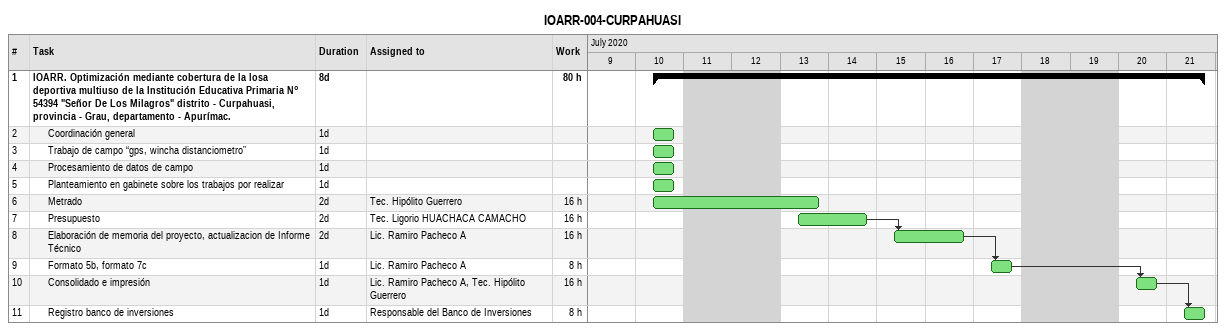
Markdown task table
IOARR-004-CURPAHUASI

| ID | Level | Task | Duration | Start | Finish | Predecessors | Resources | Work (h) |
|---|---|---|---|---|---|---|---|---|
| 1 | 1 | **IOARR. Optimización mediante cobertura de la losa deportiva multiuso de la Institución Educativa Primaria N° 54394 "Señor De Los Milagros" distrito - Curpahuasi, provincia - Grau, departamento - Apurímac.** | 8d | 2020-07-10 | 2020-07-21 |  |  | 80 |
| 2 | 2 | Coordinación general | 1d | 2020-07-10 | 2020-07-10 |  |  |  |
| 3 | 2 | Trabajo de campo “gps, wincha distanciometro” | 1d | 2020-07-10 | 2020-07-10 |  |  |  |
| 4 | 2 | Procesamiento de datos de campo | 1d | 2020-07-10 | 2020-07-10 |  |  |  |
| 5 | 2 | Planteamiento en gabinete sobre los trabajos por realizar | 1d | 2020-07-10 | 2020-07-10 |  |  |  |
| 6 | 2 | Metrado | 2d | 2020-07-10 | 2020-07-13 |  | Tec. Hipólito Guerrero | 16 |
| 7 | 2 | Presupuesto | 2d | 2020-07-13 | 2020-07-14 |  | Tec. Ligorio HUACHACA CAMACHO | 16 |
| 8 | 2 | Elaboración de memoria del proyecto, actualizacion de Informe Técnico | 2d | 2020-07-15 | 2020-07-16 | 7 | Lic. Ramiro Pacheco A | 16 |
| 9 | 2 | Formato 5b, formato 7c | 1d | 2020-07-17 | 2020-07-17 | 8 | Lic. Ramiro Pacheco A | 8 |
| 10 | 2 | Consolidado e impresión | 1d | 2020-07-20 | 2020-07-20 | 9 | Lic. Ramiro Pacheco A, Tec. Hipólito Guerrero | 16 |
| 11 | 2 | Registro banco de inversiones | 1d | 2020-07-21 | 2020-07-21 | 10 | Responsable del Banco de Inversiones | 8 |
